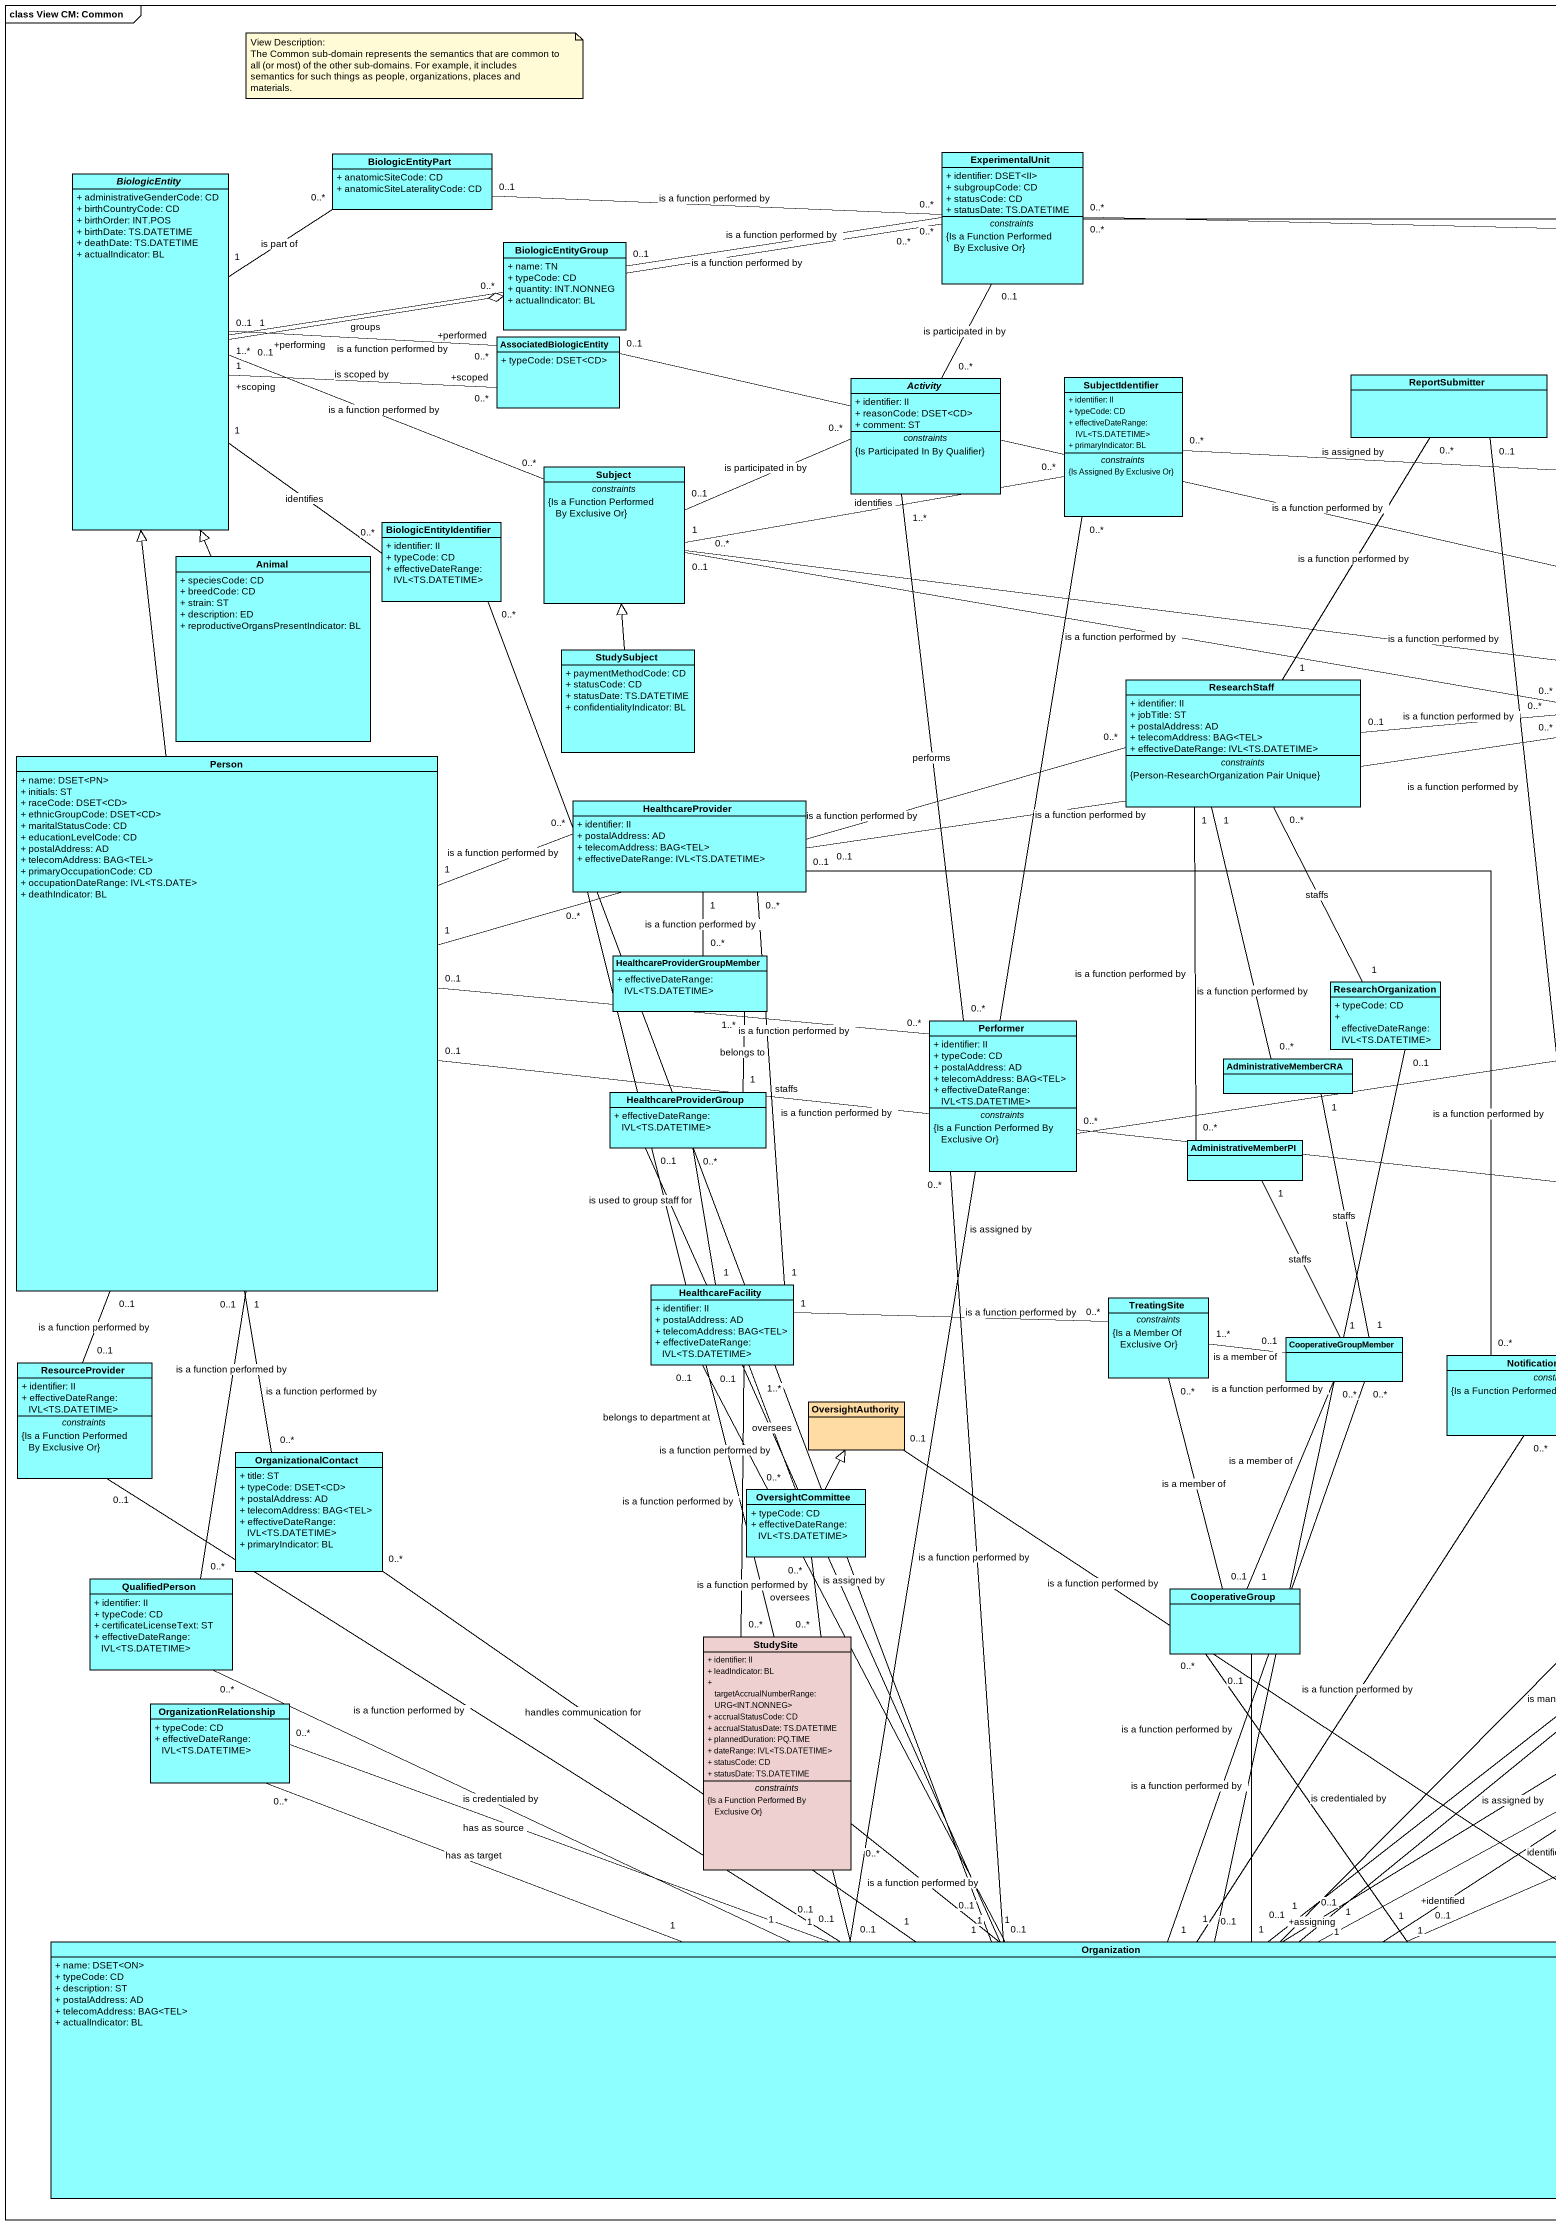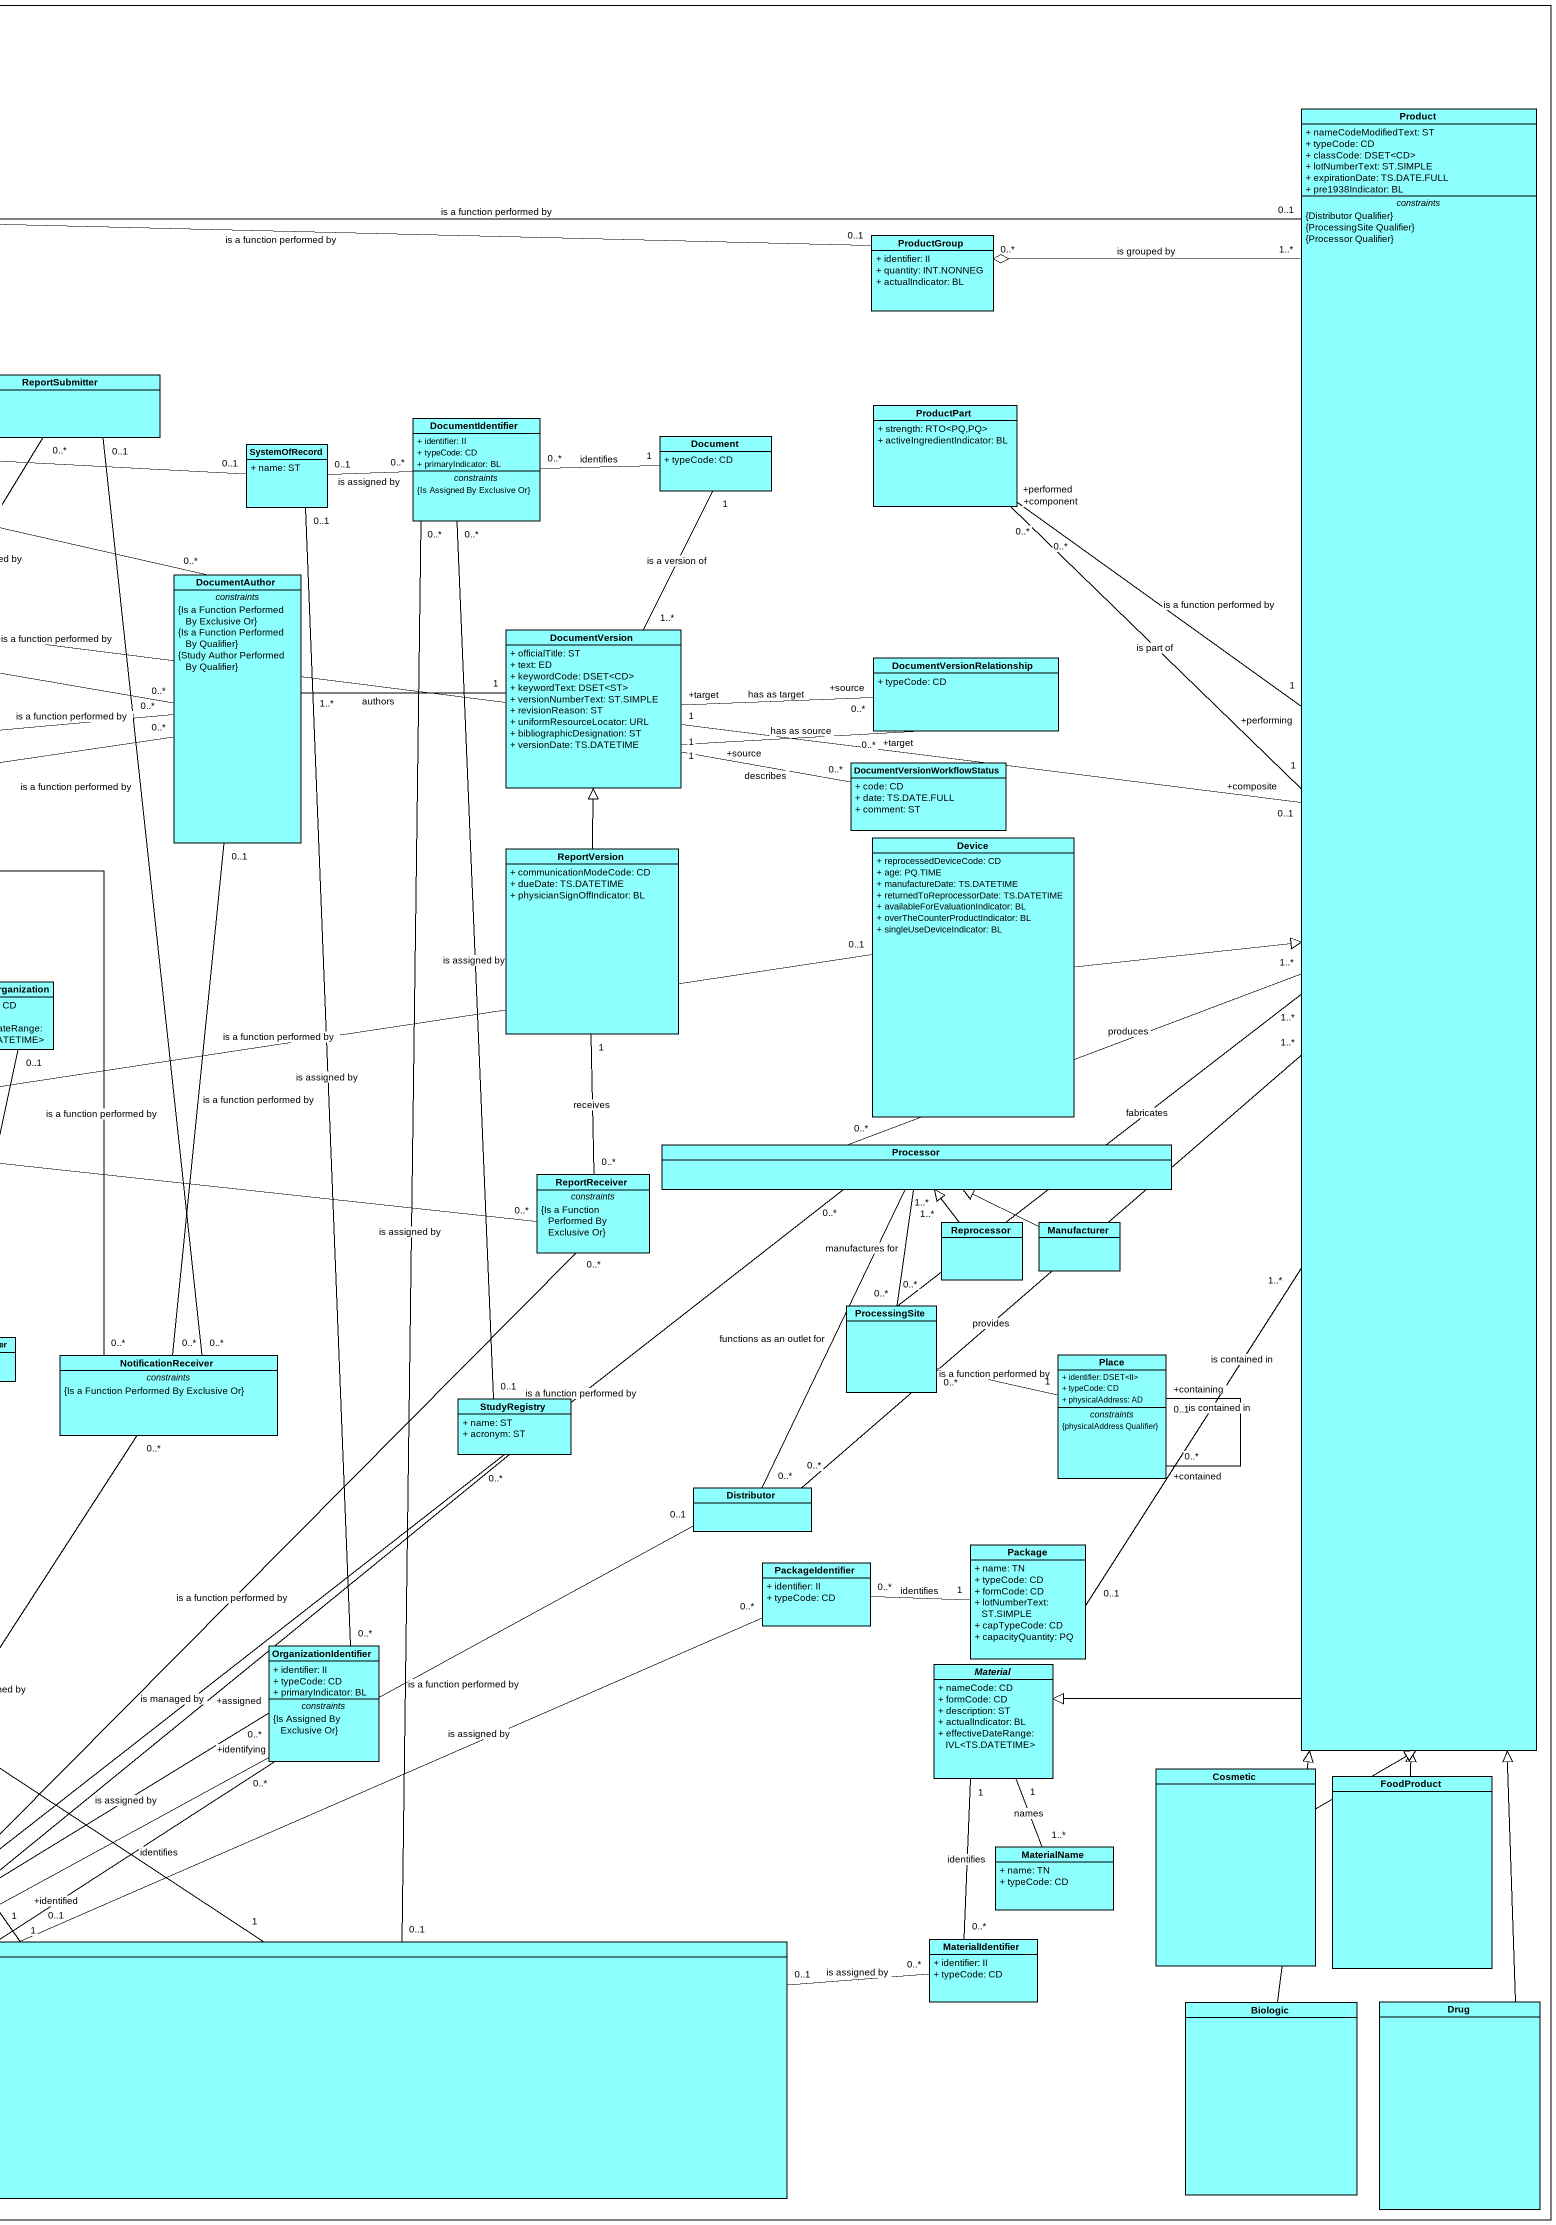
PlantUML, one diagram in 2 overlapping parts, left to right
@startuml
mainframe class View CM: Common
hide circle
hide empty members
skinparam classAttributeIconSize 0
class Product #8EFFFF {
  + nameCodeModifiedText: ST
  + typeCode: CD
  + classCode: DSET<CD>
  + lotNumberText: ST.SIMPLE
  + expirationDate: TS.DATE.FULL
  + pre1938Indicator: BL
  -- constraints --
  {Distributor Qualifier}
  {ProcessingSite Qualifier}
  {Processor Qualifier}
}
abstract class BiologicEntity #8EFFFF {
  + administrativeGenderCode: CD
  + birthCountryCode: CD
  + birthOrder: INT.POS
  + birthDate: TS.DATETIME
  + deathDate: TS.DATETIME
  + actualIndicator: BL
}
class BiologicEntityPart #8EFFFF {
  + anatomicSiteCode: CD
  + anatomicSiteLateralityCode: CD
}
class ExperimentalUnit #8EFFFF {
  + identifier: DSET<II>
  + subgroupCode: CD
  + statusCode: CD
  + statusDate: TS.DATETIME
  -- constraints --
  {Is a Function Performed By Exclusive Or}
}
class BiologicEntityGroup #8EFFFF {
  + name: TN
  + typeCode: CD
  + quantity: INT.NONNEG
  + actualIndicator: BL
}
class ProductGroup #8EFFFF {
  + identifier: II
  + quantity: INT.NONNEG
  + actualIndicator: BL
}
class AssociatedBiologicEntity #8EFFFF {
  + typeCode: DSET<CD>
}
abstract class Activity #8EFFFF {
  + identifier: II
  + reasonCode: DSET<CD>
  + comment: ST
  -- constraints --
  {Is Participated In By Qualifier}
}
class SubjectIdentifier #8EFFFF {
  + identifier: II
  + typeCode: CD
  + effectiveDateRange: IVL<TS.DATETIME>
  + primaryIndicator: BL
  -- constraints --
  {Is Assigned By Exclusive Or}
}
class ReportSubmitter #8EFFFF
class DocumentIdentifier #8EFFFF {
  + identifier: II
  + typeCode: CD
  + primaryIndicator: BL
  -- constraints --
  {Is Assigned By Exclusive Or}
}
class ProductPart #8EFFFF {
  + strength: RTO<PQ,PQ>
  + activeIngredientIndicator: BL
}
class SystemOfRecord #8EFFFF {
  + name: ST
}
class Document #8EFFFF {
  + typeCode: CD
}
class Subject #8EFFFF {
  -- constraints --
  {Is a Function Performed By Exclusive Or}
}
class BiologicEntityIdentifier #8EFFFF {
  + identifier: II
  + typeCode: CD
  + effectiveDateRange: IVL<TS.DATETIME>
}
class Animal #8EFFFF {
  + speciesCode: CD
  + breedCode: CD
  + strain: ST
  + description: ED
  + reproductiveOrgansPresentIndicator: BL
}
class DocumentAuthor #8EFFFF {
  -- constraints --
  {Is a Function Performed By Exclusive Or}
  {Is a Function Performed By Qualifier}
  {Study Author Performed By Qualifier}
}
class StudySubject #8EFFFF {
  + paymentMethodCode: CD
  + statusCode: CD
  + statusDate: TS.DATETIME
  + confidentialityIndicator: BL
}
class DocumentVersion #8EFFFF {
  + officialTitle: ST
  + text: ED
  + keywordCode: DSET<CD>
  + keywordText: DSET<ST>
  + versionNumberText: ST.SIMPLE
  + revisionReason: ST
  + uniformResourceLocator: URL
  + bibliographicDesignation: ST
  + versionDate: TS.DATETIME
}
class DocumentVersionRelationship #8EFFFF {
  + typeCode: CD
}
class ResearchStaff #8EFFFF {
  + identifier: II
  + jobTitle: ST
  + postalAddress: AD
  + telecomAddress: BAG<TEL>
  + effectiveDateRange: IVL<TS.DATETIME>
  -- constraints --
  {Person-ResearchOrganization Pair Unique}
}
class "Person" as Person_ #8EFFFF {
  + name: DSET<PN>
  + initials: ST
  + raceCode: DSET<CD>
  + ethnicGroupCode: DSET<CD>
  + maritalStatusCode: CD
  + educationLevelCode: CD
  + postalAddress: AD
  + telecomAddress: BAG<TEL>
  + primaryOccupationCode: CD
  + occupationDateRange: IVL<TS.DATE>
  + deathIndicator: BL
}
class "DocumentVersionWorkflowStatus" as DocumentVersionWorkflowStatu #8EFFFF {
  + code: CD
  + date: TS.DATE.FULL
  + comment: ST
}
class HealthcareProvider #8EFFFF {
  + identifier: II
  + postalAddress: AD
  + telecomAddress: BAG<TEL>
  + effectiveDateRange: IVL<TS.DATETIME>
}
class ReportVersion #8EFFFF {
  + communicationModeCode: CD
  + dueDate: TS.DATETIME
  + physicianSignOffIndicator: BL
}
class Device #8EFFFF {
  + reprocessedDeviceCode: CD
  + age: PQ.TIME
  + manufactureDate: TS.DATETIME
  + returnedToReprocessorDate: TS.DATETIME
  + availableForEvaluationIndicator: BL
  + overTheCounterProductIndicator: BL
  + singleUseDeviceIndicator: BL
}
class "HealthcareProviderGroupMember" as HealthcareProviderGroupMembe #8EFFFF {
  + effectiveDateRange: IVL<TS.DATETIME>
}
class ResearchOrganization #8EFFFF {
  + typeCode: CD
  + effectiveDateRange: IVL<TS.DATETIME>
}
class Performer #8EFFFF {
  + identifier: II
  + typeCode: CD
  + postalAddress: AD
  + telecomAddress: BAG<TEL>
  + effectiveDateRange: IVL<TS.DATETIME>
  -- constraints --
  {Is a Function Performed By Exclusive Or}
}
class AdministrativeMemberCRA #8EFFFF
class HealthcareProviderGroup #8EFFFF {
  + effectiveDateRange: IVL<TS.DATETIME>
}
class AdministrativeMemberPI #8EFFFF
class Processor #8EFFFF
class ReportReceiver #8EFFFF {
  -- constraints --
  {Is a Function Performed By Exclusive Or}
}
class Reprocessor #8EFFFF
class Manufacturer #8EFFFF
class HealthcareFacility #8EFFFF {
  + identifier: II
  + postalAddress: AD
  + telecomAddress: BAG<TEL>
  + effectiveDateRange: IVL<TS.DATETIME>
}
class TreatingSite #8EFFFF {
  -- constraints --
  {Is a Member Of Exclusive Or}
}
class ProcessingSite #8EFFFF
class CooperativeGroupMember #8EFFFF
class NotificationReceiver #8EFFFF {
  -- constraints --
  {Is a Function Performed By Exclusive Or}
}
class Place #8EFFFF {
  + identifier: DSET<II>
  + typeCode: CD
  + physicalAddress: AD
  -- constraints --
  {physicalAddress Qualifier}
}
class ResourceProvider #8EFFFF {
  + identifier: II
  + effectiveDateRange: IVL<TS.DATETIME>
  -- constraints --
  {Is a Function Performed By Exclusive Or}
}
class StudyRegistry #8EFFFF {
  + name: ST
  + acronym: ST
}
class OversightAuthority #FEDCA3
class OrganizationalContact #8EFFFF {
  + title: ST
  + typeCode: DSET<CD>
  + postalAddress: AD
  + telecomAddress: BAG<TEL>
  + effectiveDateRange: IVL<TS.DATETIME>
  + primaryIndicator: BL
}
class OversightCommittee #8EFFFF {
  + typeCode: CD
  + effectiveDateRange: IVL<TS.DATETIME>
}
class Distributor #8EFFFF
class PackageIdentifier #90FFFF {
  + identifier: II
  + typeCode: CD
}
class "Package" as Package_ #8EFFFF {
  + name: TN
  + typeCode: CD
  + formCode: CD
  + lotNumberText: ST.SIMPLE
  + capTypeCode: CD
  + capacityQuantity: PQ
}
class QualifiedPerson #8EFFFF {
  + identifier: II
  + typeCode: CD
  + certificateLicenseText: ST
  + effectiveDateRange: IVL<TS.DATETIME>
}
class CooperativeGroup #8EFFFF
class StudySite #EED0D0 {
  + identifier: II
  + leadIndicator: BL
  + targetAccrualNumberRange: URG<INT.NONNEG>
  + accrualStatusCode: CD
  + accrualStatusDate: TS.DATETIME
  + plannedDuration: PQ.TIME
  + dateRange: IVL<TS.DATETIME>
  + statusCode: CD
  + statusDate: TS.DATETIME
  -- constraints --
  {Is a Function Performed By Exclusive Or}
}
class OrganizationIdentifier #8EFFFF {
  + identifier: II
  + typeCode: CD
  + primaryIndicator: BL
  -- constraints --
  {Is Assigned By Exclusive Or}
}
abstract class Material #8EFFFF {
  + nameCode: CD
  + formCode: CD
  + description: ST
  + actualIndicator: BL
  + effectiveDateRange: IVL<TS.DATETIME>
}
class OrganizationRelationship #8EFFFF {
  + typeCode: CD
  + effectiveDateRange: IVL<TS.DATETIME>
}
class Cosmetic #8EFFFF
class FoodProduct #8EFFFF
class MaterialName #8EFFFF {
  + name: TN
  + typeCode: CD
}
class Organization #8EFFFF {
  + name: DSET<ON>
  + typeCode: CD
  + description: ST
  + postalAddress: AD
  + telecomAddress: BAG<TEL>
  + actualIndicator: BL
}
class MaterialIdentifier #8EFFFF {
  + identifier: II
  + typeCode: CD
}
class Biologic #8EFFFF
class Drug #8EFFFF
Product "1..*" -up-o "0..*" ProductGroup : is grouped by
Product "1..*" -- "0..1" Package_ : is contained in
Product --|> Material
BiologicEntityPart "0..*" -- "1" BiologicEntity : is part of
ExperimentalUnit "0..*" -right- "0..1" Product : is a function performed by
ExperimentalUnit "0..*" -left- "0..1" BiologicEntity : is a function performed by
ExperimentalUnit "0..*" -left- "0..1" BiologicEntityPart : is a function performed by
ExperimentalUnit "0..*" -left- "0..1" BiologicEntityGroup : is a function performed by
ExperimentalUnit "0..*" -right- "0..1" ProductGroup : is a function performed by
BiologicEntityGroup "0..*" o-left- "1..*" BiologicEntity : groups
AssociatedBiologicEntity "+performed\n0..*" -left- "+performing\n1" BiologicEntity : is a function performed by
AssociatedBiologicEntity "+scoped\n0..*" -left- "+scoping\n1" BiologicEntity : is scoped by
Activity "0..*" -up- "0..1" ExperimentalUnit : is participated in by
Activity "0..*" -left- "0..1" Subject : is participated in by
SubjectIdentifier "0..*" -right- "0..1" SystemOfRecord : is assigned by
SubjectIdentifier "0..*" -left- "1" Subject : identifies
SubjectIdentifier "0..*" -- "0..1" Organization : is assigned by
ReportSubmitter "0..*" -- "1" ResearchStaff : is a function performed by
DocumentIdentifier "0..*" -left- "0..1" SystemOfRecord : is assigned by
DocumentIdentifier "0..*" -right- "1" Document : identifies
DocumentIdentifier "0..*" -- "0..1" StudyRegistry : is assigned by
DocumentIdentifier "0..*" -- "0..1" Organization : is assigned by
ProductPart "+component\n0..*" -- "+composite\n1" Product : is part of
ProductPart "+performed\n0..*" -- "+performing\n1" Product : is a function performed by
Subject "0..*" -right- "0..1" Product : is a function performed by
Subject "0..*" -left- "0..1" BiologicEntity : is a function performed by
BiologicEntityIdentifier "0..*" -up- "1" BiologicEntity : identifies
BiologicEntityIdentifier "0..*" -- "1" Organization : is assigned by
Animal -up-|> BiologicEntity
DocumentAuthor "0..*" -left- "0..1" AssociatedBiologicEntity : is a function performed by
DocumentAuthor "0..*" -left- "0..1" Subject : is a function performed by
DocumentAuthor "1..*" -right- "1" DocumentVersion : authors
DocumentAuthor "0..*" -left- "0..1" ResearchStaff : is a function performed by
DocumentAuthor "0..*" -left- "0..1" HealthcareProvider : is a function performed by
StudySubject -up-|> Subject
DocumentVersion "1..*" -up- "1" Document : is a version of
DocumentVersionRelationship "+source\n0..*" -left- "+target\n1" DocumentVersion : has as target
DocumentVersionRelationship "+target\n0..*" -left- "+source\n1" DocumentVersion : has as source
ResearchStaff "0..*" -left- "1" Person_ : is a function performed by
ResearchStaff "0..*" -- "1" ResearchOrganization : staffs
Person_ -up-|> BiologicEntity
DocumentVersionWorkflowStatu "0..*" -left- "1" DocumentVersion : describes
HealthcareProvider "0..*" -left- "1" Person_ : is a function performed by
HealthcareProvider "0..*" -- "1" HealthcareFacility : staffs
HealthcareProvider "0..*" -- "0..1" Organization : belongs to department at
ReportVersion -up-|> DocumentVersion
Device -right-|> Product
HealthcareProviderGroupMembe "0..*" -up- "1" HealthcareProvider : is a function performed by
HealthcareProviderGroupMembe "1..*" -- "1" HealthcareProviderGroup : belongs to
ResearchOrganization "0..1" -- "1" Organization : is a function performed by
Performer "0..*" -up- "1..*" Activity : performs
Performer "0..*" -left- "0..1" Person_ : is a function performed by
Performer "0..*" -right- "0..1" Device : is a function performed by
Performer "0..*" -- "0..1" Organization : is a function performed by
AdministrativeMemberCRA "0..*" -up- "1" ResearchStaff : is a function performed by
AdministrativeMemberCRA "1" -- "1" CooperativeGroupMember : staffs
HealthcareProviderGroup "0..*" -- "1" HealthcareFacility : is used to group staff for
HealthcareProviderGroup "0..1" -- "1" Organization : is a function performed by
AdministrativeMemberPI "0..*" -up- "1" ResearchStaff : is a function performed by
AdministrativeMemberPI "1" -- "1" CooperativeGroupMember : staffs
Processor "0..*" -right- "1..*" Product : produces
Processor "0..*" -- "1" Organization : is a function performed by
ReportReceiver "0..*" -left- "0..1" Person_ : is a function performed by
ReportReceiver "0..*" -up- "1" ReportVersion : receives
ReportReceiver "0..*" -- "0..1" Organization : is a function performed by
Reprocessor -up-|> Processor
Manufacturer -left-|> Processor
HealthcareFacility "0..1" -- "1" Organization : is a function performed by
TreatingSite "0..*" -left- "1" HealthcareFacility : is a function performed by
TreatingSite "1..*" -right- "0..1" CooperativeGroupMember : is a member of
TreatingSite "0..*" -- "0..1" CooperativeGroup : is a member of
ProcessingSite "0..*" -up- "1..*" Product : fabricates
ProcessingSite "0..*" -up- "1..*" Processor : manufactures for
ProcessingSite "0..*" -right- "1" Place : is a function performed by
CooperativeGroupMember "0..*" -- "1" CooperativeGroup : is a member of
CooperativeGroupMember "0..*" -- "1" Organization : is a function performed by
NotificationReceiver "0..*" -up- "0..1" ReportSubmitter : is a function performed by
NotificationReceiver "0..*" -up- "0..1" DocumentAuthor : is a function performed by
NotificationReceiver "0..*" -up- "0..1" HealthcareProvider : is a function performed by
NotificationReceiver "0..*" -- "0..1" Organization : is a function performed by
Place "+contained\n0..*" -- "+containing\n0..1" Place : is contained in
ResourceProvider "0..1" -up- "0..1" Person_ : is a function performed by
ResourceProvider "0..1" -- "0..1" Organization : is a function performed by
StudyRegistry "0..*" -- "1" Organization : is managed by
OversightAuthority "0..1" -- "1" Organization : is a function performed by
OrganizationalContact "0..*" -up- "0..1" Person_ : is a function performed by
OrganizationalContact "0..*" -- "1" Organization : handles communication for
OversightCommittee "0..*" -up- "1..*" HealthcareFacility : oversees
OversightCommittee -up-|> OversightAuthority
OversightCommittee "0..*" -- "0..*" StudySite : oversees
Distributor "0..*" -up- "1..*" Product : provides
Distributor "0..*" -up- "1..*" Processor : functions as an outlet for
Distributor "0..1" -left- "1" Organization : is a function performed by
PackageIdentifier "0..*" -right- "1" Package_ : identifies
PackageIdentifier "0..*" -left- "0..1" Organization : is assigned by
QualifiedPerson "0..*" -up- "1" Person_ : is a function performed by
QualifiedPerson "0..*" -right- "1" Organization : is credentialed by
CooperativeGroup "0..*" -- "1" Organization : is credentialed by
CooperativeGroup "0..1" -- "1" Organization : is a function performed by
StudySite "0..*" -up- "0..1" HealthcareFacility : is a function performed by
StudySite "0..*" -- "0..1" Organization : is a function performed by
OrganizationIdentifier "0..*" -up- "0..1" SystemOfRecord : is assigned by
OrganizationIdentifier "+assigned\n0..*" -- "+assigning\n0..1" Organization : is assigned by
OrganizationIdentifier "+identifying\n0..*" -- "+identified\n1" Organization : identifies
OrganizationRelationship "0..*" -right- "1" Organization : has as source
OrganizationRelationship "0..*" -right- "1" Organization : has as target
Cosmetic -up-|> Product
FoodProduct -up-|> Product
MaterialName "1..*" -up- "1" Material : names
MaterialIdentifier "0..*" -up- "1" Material : identifies
MaterialIdentifier "0..*" -left- "0..1" Organization : is assigned by
Biologic -up-|> Product
Drug -up-|> Product
note as N1
  View Description:
  The Common sub-domain represents the semantics that are common to all (or most) of the other sub-domains. For example, it includes semantics for such things as people, organizations, places and materials.
end note
@enduml
